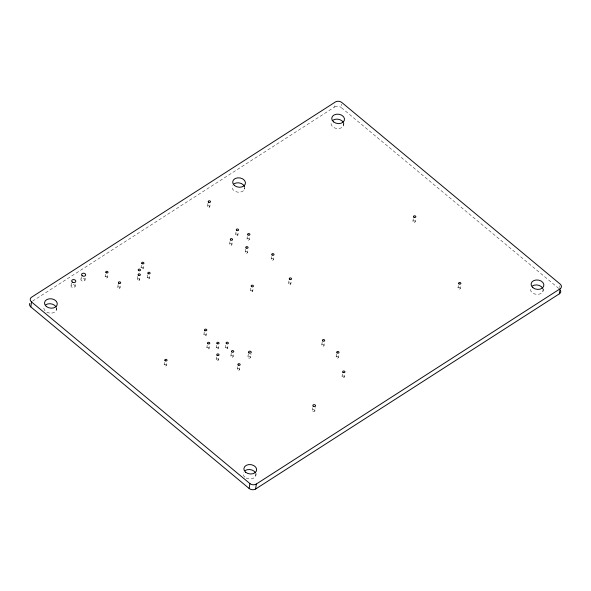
<?xml version="1.0" encoding="UTF-8"?>
<svg xmlns="http://www.w3.org/2000/svg" width="591" height="591" viewBox="0 0 591 591"><rect width="100%" height="100%" fill="white"/><g stroke="black" fill="none" stroke-linecap="round" stroke-linejoin="round"><path stroke-width="0.44" stroke-dasharray="2.96 2.22" d="M56.367 310.142L56.706 307.66M71.083 285.512L71.422 283.03M75.035 286.613A2.068 1.507 7.8 0 0 72.567 284.559A2.068 1.507 7.8 0 0 71.57 287.019A2.068 1.507 7.8 0 0 75.035 286.613L75.485 283.296M80.989 279.151L81.329 276.662M84.941 280.245A2.068 1.507 7.8 0 0 82.474 278.191A2.068 1.507 7.8 0 0 81.477 280.651A2.068 1.507 7.8 0 0 84.941 280.245L85.392 276.928M105.109 276.817L105.449 274.335M107.303 277.43A1.145 0.835 7.8 0 0 105.929 276.293A1.145 0.835 7.8 0 0 105.375 277.652A1.145 0.835 7.8 0 0 107.303 277.43L107.754 274.113M117.764 287.344L118.222 284.027M119.958 287.957A1.145 0.835 7.8 0 0 118.592 286.82A1.145 0.835 7.8 0 0 118.037 288.179A1.145 0.835 7.8 0 0 119.958 287.957L120.416 284.64M137.437 279.373L137.888 276.056M141.013 267.745L141.352 265.256M139.631 279.979A1.145 0.835 7.8 0 0 138.257 278.841A1.145 0.835 7.8 0 0 137.71 280.208A1.145 0.835 7.8 0 0 139.631 279.979L140.082 276.662M143.207 268.351A1.145 0.835 7.8 0 0 141.833 267.213A1.145 0.835 7.8 0 0 141.286 268.58A1.145 0.835 7.8 0 0 143.207 268.351L143.657 265.034M147.203 277.755L147.654 274.446M149.397 278.368A1.145 0.835 7.8 0 0 148.031 277.231A1.145 0.835 7.8 0 0 147.477 278.59A1.145 0.835 7.8 0 0 149.397 278.368L149.855 275.051M164.135 364.854L164.483 362.364M166.337 365.46A1.145 0.835 7.8 0 0 164.963 364.322A1.145 0.835 7.8 0 0 164.409 365.689A1.145 0.835 7.8 0 0 166.337 365.46L166.788 362.143M207.581 206.296L208.039 202.979M209.775 206.902A1.145 0.835 7.8 0 0 208.409 205.764A1.145 0.835 7.8 0 0 207.855 207.131A1.145 0.835 7.8 0 0 209.775 206.902L210.233 203.585M203.888 334.639L204.346 331.322M206.089 335.245A1.145 0.835 7.8 0 0 204.715 334.107A1.145 0.835 7.8 0 0 204.161 335.474A1.145 0.835 7.8 0 0 206.089 335.245L206.54 331.928M206.857 347.811L207.197 345.329M209.051 348.424A1.145 0.835 7.8 0 0 207.685 347.286A1.145 0.835 7.8 0 0 207.131 348.646A1.145 0.835 7.8 0 0 209.051 348.424L209.51 345.107M229.663 244.127L230.002 241.638M216.151 347.752L216.491 345.27M216.136 359.424L216.476 356.934M231.857 244.733A1.145 0.835 7.8 0 0 230.49 243.595A1.145 0.835 7.8 0 0 229.936 244.962A1.145 0.835 7.8 0 0 231.857 244.733L232.315 241.416M218.345 348.365A1.145 0.835 7.8 0 0 216.978 347.22A1.145 0.835 7.8 0 0 216.424 348.587A1.145 0.835 7.8 0 0 218.345 348.365L218.803 345.048M218.338 360.037A1.145 0.835 7.8 0 0 216.963 358.892A1.145 0.835 7.8 0 0 216.409 360.259A1.145 0.835 7.8 0 0 218.338 360.037L218.788 356.72M235.654 234.509L235.994 232.019M237.848 235.115A1.145 0.835 7.8 0 0 236.481 233.977A1.145 0.835 7.8 0 0 235.927 235.344A1.145 0.835 7.8 0 0 237.848 235.115L238.299 231.798M244.541 189.209L244.77 187.554A6.427 4.698 7.8 0 1 237.708 192.149A6.427 4.698 7.8 0 1 232.248 185.803M225.459 347.707L225.799 345.225M227.653 348.321A1.145 0.835 7.8 0 0 226.287 347.176A1.145 0.835 7.8 0 0 225.732 348.542A1.145 0.835 7.8 0 0 227.653 348.321L228.111 345.004M230.859 356.092L231.31 352.775M245.147 252.135L245.605 248.818M246.994 239.067L247.334 236.585M233.053 356.698A1.145 0.835 7.8 0 0 231.687 355.56A1.145 0.835 7.8 0 0 231.133 356.927A1.145 0.835 7.8 0 0 233.053 356.698L233.511 353.381M247.341 252.749A1.145 0.835 7.8 0 0 245.974 251.603A1.145 0.835 7.8 0 0 245.42 252.97A1.145 0.835 7.8 0 0 247.341 252.749L247.799 249.432M249.188 239.68A1.145 0.835 7.8 0 0 247.814 238.535A1.145 0.835 7.8 0 0 247.267 239.902A1.145 0.835 7.8 0 0 249.188 239.68L249.638 236.363M237.242 369.19L237.582 366.701M239.436 369.796A1.145 0.835 7.8 0 0 238.07 368.658A1.145 0.835 7.8 0 0 237.516 370.025A1.145 0.835 7.8 0 0 239.436 369.796L239.894 366.479M250.518 290.676L250.857 288.186M252.712 291.282A1.145 0.835 7.8 0 0 251.345 290.144A1.145 0.835 7.8 0 0 250.791 291.511A1.145 0.835 7.8 0 0 252.712 291.282L253.17 287.965M247.917 356.772L248.375 353.455M250.554 357.503A1.381 1.005 7.8 0 0 248.907 356.137A1.381 1.005 7.8 0 0 248.25 357.777A1.381 1.005 7.8 0 0 250.554 357.503L251.012 354.186M271.106 259.124L271.446 256.634M273.301 259.73A1.145 0.835 7.8 0 0 271.934 258.592A1.145 0.835 7.8 0 0 271.38 259.959A1.145 0.835 7.8 0 0 273.301 259.73L273.759 256.413M255.733 475.947L256.073 473.457M288.615 283.421L288.955 280.932M290.809 284.027A1.145 0.835 7.8 0 0 289.442 282.89A1.145 0.835 7.8 0 0 288.888 284.256A1.145 0.835 7.8 0 0 290.809 284.027L291.267 280.71M32.512 301.159L334.676 106.964L335.016 104.474M558.79 288.474L341.147 107.473L341.598 104.156M343.578 125.558L343.918 123.076M312.225 410.25L312.565 407.768M321.77 345.063L322.228 341.746M314.855 410.981A1.381 1.005 7.8 0 0 313.215 409.615A1.381 1.005 7.8 0 0 312.55 411.255A1.381 1.005 7.8 0 0 314.855 410.981L315.313 407.664M323.971 345.676A1.145 0.835 7.8 0 0 322.597 344.531A1.145 0.835 7.8 0 0 322.043 345.898A1.145 0.835 7.8 0 0 323.971 345.676L324.422 342.359M336.102 356.979L336.552 353.662M338.296 357.585A1.145 0.835 7.8 0 0 336.922 356.447A1.145 0.835 7.8 0 0 336.375 357.814A1.145 0.835 7.8 0 0 338.296 357.585L338.746 354.275M342.019 376.504L342.359 374.014M344.213 377.11A1.145 0.835 7.8 0 0 342.846 375.972A1.145 0.835 7.8 0 0 342.292 377.339A1.145 0.835 7.8 0 0 344.213 377.11L344.671 373.793M412.91 221.307L413.249 218.818M415.104 221.913A1.145 0.835 7.8 0 0 413.737 220.775A1.145 0.835 7.8 0 0 413.183 222.142A1.145 0.835 7.8 0 0 415.104 221.913L415.562 218.596M457.973 287.987L458.313 285.497M460.167 288.593A1.145 0.835 7.8 0 0 458.801 287.455A1.145 0.835 7.8 0 0 458.247 288.822A1.145 0.835 7.8 0 0 460.167 288.593L460.625 285.276M542.944 291.363L543.284 288.873M559.721 287.411L559.95 285.749M343.652 123.127A6.427 4.698 7.8 0 1 337.298 128.565A6.427 4.698 7.8 0 1 331.285 122.152M543.018 288.925A6.427 4.698 7.8 0 1 536.665 294.362A6.427 4.698 7.8 0 1 530.652 287.95M255.8 473.509A6.427 4.698 7.8 0 1 253.022 478.437A6.427 4.698 7.8 0 1 245.568 477.661M244.962 477.21A6.427 4.698 7.8 0 1 243.44 472.534M56.433 307.712A6.427 4.698 7.8 0 1 50.08 313.141A6.427 4.698 7.8 0 1 44.074 306.736M334.676 106.964A4.595 3.354 7.8 0 1 341.147 107.473"/><path stroke-width="0.89" d="M30.821 306.906L31.5 301.935A4.595 3.354 7.8 0 1 31.641 297.177L335.363 101.992A4.595 3.354 7.8 0 1 341.827 102.502L560.179 284.094A4.595 3.354 7.8 0 1 560.039 288.844L559.359 293.823L255.637 489.008A4.595 3.354 7.8 0 1 249.173 488.498L30.821 306.906A4.595 3.354 7.8 0 1 29.823 303.368M249.173 488.498L249.853 483.527L31.5 301.935M255.637 489.008L256.324 484.036L560.039 288.844M332.999 120.172A6.427 4.698 7.8 0 1 343.297 122.33M532.365 285.97A6.427 4.698 7.8 0 1 542.664 288.135M256.324 484.036A4.595 3.354 7.8 0 1 249.853 483.527M233.962 183.823A6.427 4.698 7.8 0 1 244.608 186.778M245.154 470.554A6.427 4.698 7.8 0 1 255.445 472.719M45.788 304.757A6.427 4.698 7.8 0 1 56.079 306.914M560.556 290.447A4.595 3.354 7.8 0 1 559.359 293.823M246.1 247.998A1.145 0.835 7.8 0 0 248.028 247.769A1.145 0.835 7.8 0 0 246.654 246.632A1.145 0.835 7.8 0 0 246.1 247.998M230.616 239.983A1.145 0.835 7.8 0 0 232.536 239.761A1.145 0.835 7.8 0 0 231.17 238.624A1.145 0.835 7.8 0 0 230.616 239.983M413.863 217.163A1.145 0.835 7.8 0 0 415.783 216.941A1.145 0.835 7.8 0 0 414.417 215.796A1.145 0.835 7.8 0 0 413.863 217.163M231.812 351.948A1.145 0.835 7.8 0 0 233.733 351.726A1.145 0.835 7.8 0 0 232.366 350.589A1.145 0.835 7.8 0 0 231.812 351.948M207.81 343.674A1.145 0.835 7.8 0 0 209.739 343.445A1.145 0.835 7.8 0 0 208.364 342.307A1.145 0.835 7.8 0 0 207.81 343.674M217.089 355.287A1.145 0.835 7.8 0 0 219.017 355.058A1.145 0.835 7.8 0 0 217.643 353.92A1.145 0.835 7.8 0 0 217.089 355.287M236.607 230.364A1.145 0.835 7.8 0 0 238.528 230.143A1.145 0.835 7.8 0 0 237.161 228.998A1.145 0.835 7.8 0 0 236.607 230.364M337.055 352.842A1.145 0.835 7.8 0 0 338.975 352.613A1.145 0.835 7.8 0 0 337.609 351.475A1.145 0.835 7.8 0 0 337.055 352.842M458.926 283.843A1.145 0.835 7.8 0 0 460.854 283.621A1.145 0.835 7.8 0 0 459.48 282.483A1.145 0.835 7.8 0 0 458.926 283.843M208.534 202.159A1.145 0.835 7.8 0 0 210.462 201.93A1.145 0.835 7.8 0 0 209.088 200.792A1.145 0.835 7.8 0 0 208.534 202.159M204.848 330.495A1.145 0.835 7.8 0 0 206.769 330.273A1.145 0.835 7.8 0 0 205.395 329.135A1.145 0.835 7.8 0 0 204.848 330.495M165.096 360.709A1.145 0.835 7.8 0 0 167.017 360.488A1.145 0.835 7.8 0 0 165.643 359.343A1.145 0.835 7.8 0 0 165.096 360.709M342.972 372.36A1.145 0.835 7.8 0 0 344.893 372.138A1.145 0.835 7.8 0 0 343.526 371A1.145 0.835 7.8 0 0 342.972 372.36M272.059 254.98A1.145 0.835 7.8 0 0 273.98 254.758A1.145 0.835 7.8 0 0 272.614 253.62A1.145 0.835 7.8 0 0 272.059 254.98M248.929 352.805A1.381 1.005 7.8 0 0 251.234 352.531A1.381 1.005 7.8 0 0 249.594 351.165A1.381 1.005 7.8 0 0 248.929 352.805M313.23 406.283A1.381 1.005 7.8 0 0 315.542 406.01A1.381 1.005 7.8 0 0 313.895 404.643A1.381 1.005 7.8 0 0 313.23 406.283M72.257 282.04A2.068 1.507 7.8 0 0 75.714 281.634A2.068 1.507 7.8 0 0 73.247 279.587A2.068 1.507 7.8 0 0 72.257 282.04M82.156 275.679A2.068 1.507 7.8 0 0 85.621 275.273A2.068 1.507 7.8 0 0 83.154 273.219A2.068 1.507 7.8 0 0 82.156 275.679M333.494 121.849A6.427 4.698 7.8 0 0 344.265 120.586A6.427 4.698 7.8 0 0 336.589 114.203A6.427 4.698 7.8 0 0 333.494 121.849M532.86 287.654A6.427 4.698 7.8 0 0 543.631 286.391A6.427 4.698 7.8 0 0 535.956 280.008A6.427 4.698 7.8 0 0 532.86 287.654M138.523 270.479A1.145 0.835 7.8 0 0 140.451 270.25A1.145 0.835 7.8 0 0 139.077 269.112A1.145 0.835 7.8 0 0 138.523 270.479M118.717 283.207A1.145 0.835 7.8 0 0 120.638 282.978A1.145 0.835 7.8 0 0 119.271 281.841A1.145 0.835 7.8 0 0 118.717 283.207M148.156 273.618A1.145 0.835 7.8 0 0 150.077 273.397A1.145 0.835 7.8 0 0 148.71 272.252A1.145 0.835 7.8 0 0 148.156 273.618M106.062 272.68A1.145 0.835 7.8 0 0 107.983 272.451A1.145 0.835 7.8 0 0 106.616 271.313A1.145 0.835 7.8 0 0 106.062 272.68M251.47 286.532A1.145 0.835 7.8 0 0 253.399 286.31A1.145 0.835 7.8 0 0 252.025 285.172A1.145 0.835 7.8 0 0 251.47 286.532M226.412 343.57A1.145 0.835 7.8 0 0 228.34 343.341A1.145 0.835 7.8 0 0 226.966 342.204A1.145 0.835 7.8 0 0 226.412 343.57M289.568 279.277A1.145 0.835 7.8 0 0 291.496 279.055A1.145 0.835 7.8 0 0 290.122 277.918A1.145 0.835 7.8 0 0 289.568 279.277M238.195 365.046A1.145 0.835 7.8 0 0 240.123 364.824A1.145 0.835 7.8 0 0 238.749 363.687A1.145 0.835 7.8 0 0 238.195 365.046M234.45 185.5A6.427 4.698 7.8 0 0 245.221 184.237A6.427 4.698 7.8 0 0 237.545 177.854A6.427 4.698 7.8 0 0 234.45 185.5M245.642 472.239A6.427 4.698 7.8 0 0 256.413 470.968A6.427 4.698 7.8 0 0 248.737 464.592A6.427 4.698 7.8 0 0 245.642 472.239M46.275 306.434A6.427 4.698 7.8 0 0 57.046 305.17A6.427 4.698 7.8 0 0 49.371 298.787A6.427 4.698 7.8 0 0 46.275 306.434M247.947 234.93A1.145 0.835 7.8 0 0 249.867 234.701A1.145 0.835 7.8 0 0 248.501 233.563A1.145 0.835 7.8 0 0 247.947 234.93M217.104 343.615A1.145 0.835 7.8 0 0 219.025 343.386A1.145 0.835 7.8 0 0 217.658 342.248A1.145 0.835 7.8 0 0 217.104 343.615M141.966 263.601A1.145 0.835 7.8 0 0 143.886 263.379A1.145 0.835 7.8 0 0 142.52 262.234A1.145 0.835 7.8 0 0 141.966 263.601M322.73 340.926A1.145 0.835 7.8 0 0 324.651 340.697A1.145 0.835 7.8 0 0 323.277 339.559A1.145 0.835 7.8 0 0 322.73 340.926M138.39 275.229A1.145 0.835 7.8 0 0 140.311 275.007A1.145 0.835 7.8 0 0 138.944 273.862A1.145 0.835 7.8 0 0 138.39 275.229"/></g></svg>
